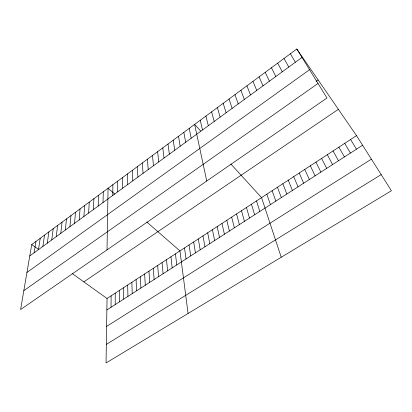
<?xml version="1.0" encoding="UTF-8"?>
<svg xmlns="http://www.w3.org/2000/svg" width="412" height="412" viewBox="0 0 412 412"><rect width="100%" height="100%" fill="white"/><g stroke="black" fill="none" stroke-linecap="round" stroke-linejoin="round"><path stroke-width="0.62" d="M115.211 304.581L115.221 293.169M112.795 195.417L112.862 184.7M111.029 307.28L111.122 295.847M72.213 273.547L107.048 298.504L106.044 362.977L391.4 190.761L356.514 135.63L296.81 49.023L31.724 244.543L20.6 309.551L326.984 97.994L296.81 49.023M107.012 249.883L108.073 188.233L114.84 194.134M103.015 202.55L103.314 191.74M98.18 206.077L98.597 195.221M93.38 209.574L93.91 198.677M88.616 213.05L89.26 202.107M83.888 216.501L84.64 205.516M79.192 219.92L80.057 208.894M74.536 223.319L75.504 212.252M69.911 226.693L70.982 215.584M65.323 230.04L66.497 218.896M60.765 233.367L62.042 222.181M56.238 236.663L57.618 225.446M51.747 239.939L53.225 228.686M47.287 243.193L48.868 231.899M42.863 246.422L44.537 235.092M38.465 249.626L40.237 238.265M34.103 252.808L35.962 241.417M29.767 255.97L301.991 57.428M26.945 272.471L309.556 69.71M316.056 81.437L318.141 79.964M23.834 290.645L318.023 83.456M83.832 281.87L338.376 109.314M107.048 298.504L356.514 135.63M106.868 309.958L362.596 145.235M106.615 326.402L371.413 159.171M106.332 344.396L381.177 174.606M31.724 244.543L38.779 249.595M146.816 222.017L179.951 250.908L188.073 313.47M200.742 131.083L194.629 124.393L206.747 181.017M230.818 163.986L261.563 197.621L281.226 257.248M350.586 139.503L356.493 149.17M344.705 143.34L350.442 153.068M290.383 53.766L295.358 62.264M338.865 147.156L344.432 156.936M284.012 58.463L288.781 67.058M333.071 150.936L338.473 160.773M327.319 154.691L332.561 164.584M277.693 63.124L282.266 71.812M321.612 158.419L326.69 168.364M271.431 67.743L275.803 76.524M315.947 162.117L320.871 172.113M310.329 165.784L315.092 175.836M265.22 72.327L269.402 81.195M304.746 169.43L309.355 179.529M259.066 76.864L263.057 85.82M299.21 173.045L303.665 183.196M293.715 176.635L298.02 186.832M252.958 81.37L256.764 90.413M288.256 180.198L292.417 190.442M246.906 85.835L250.527 94.961M282.838 183.731L286.855 194.026M277.461 187.244L281.334 197.58M240.902 90.264L244.342 99.472M272.126 190.73L275.855 201.108M234.948 94.652L238.213 103.942M266.827 194.186L270.416 204.615M229.046 99.009L232.136 108.377M256.496 200.932L259.812 211.438M223.191 103.324L226.106 112.77M251.459 204.218L254.652 214.765M246.458 207.483L249.523 218.072M217.382 107.609L220.132 117.126M241.494 210.728L244.429 221.347M211.624 111.853L214.209 121.452M236.565 213.946L239.377 224.607M231.668 217.139L234.356 227.841M205.912 116.071L208.333 125.737M226.806 220.317L229.371 231.05M200.247 120.247L202.503 129.986M221.975 223.469L224.422 234.237M217.181 226.6L219.508 237.405M212.417 229.711L214.626 240.546M189.216 128.384L191.163 138.257M207.684 232.801L209.78 243.667M202.982 235.87L204.965 246.773M183.85 132.34L185.647 142.279M198.316 238.919L200.186 249.847M178.52 136.269L180.173 146.27M193.676 241.947L195.437 252.906M189.072 244.955L190.72 255.945M173.236 140.168L174.745 150.236M184.499 247.942L186.039 258.963M167.993 144.035L169.358 154.16M162.786 147.877L164.012 158.059M175.435 253.854L176.769 264.931M170.949 256.784L172.175 267.888M157.621 151.688L158.708 161.926M166.494 259.694L167.617 270.828M152.497 155.468L153.449 165.763M162.071 262.583L163.09 273.743M157.672 265.457L158.594 276.637M147.408 159.217L148.227 169.574M153.3 268.305L154.124 279.516M142.361 162.941L143.046 173.349M148.959 271.142L149.685 282.375M144.648 273.959L145.276 285.217M137.356 166.633L137.907 177.098M140.363 276.756L140.899 288.039M132.381 170.3L132.808 180.822M136.104 279.537L136.547 290.841M131.871 282.297L132.226 293.622M127.447 173.941L127.746 184.509M127.669 285.042L127.931 296.393M122.549 177.557L122.725 188.176M123.492 287.767L123.662 299.138M119.341 290.475L119.423 301.867M117.688 181.141L117.739 191.807"/></g></svg>
